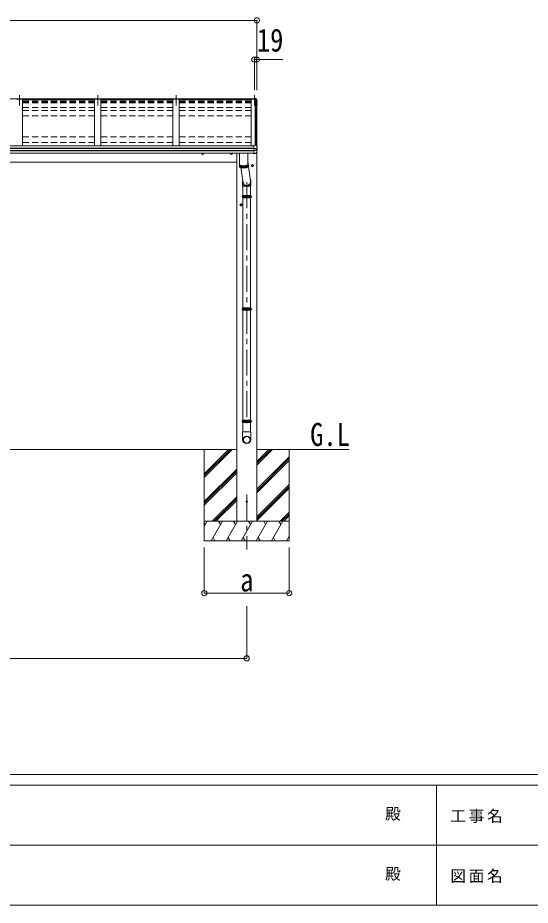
# Model space of a CAD drawing. Units: millimetres at full size, sheet at 1:40; details may follow other scales. Extents: x -11243 to 11243, y -7760 to 7760.
# Drawn here: x -3807 to 119, y -7760 to -965 of the extents above; entities that cross this region are included whole.
import ezdxf
from ezdxf.enums import TextEntityAlignment as Align

# ---------------------------------------------------------------- set-up
doc = ezdxf.new("R2010")
doc.units = ezdxf.units.MM
doc.header["$LTSCALE"] = 40
doc.header["$PDMODE"] = 32
doc.header["$PDSIZE"] = 40
doc.linetypes.add('CHAIN1', pattern=[8, 5, -1, 1, -1])
doc.linetypes.add('DASHED1', pattern=[1.8, 1.2, -0.6])
for name, color, linetype, lineweight in [('0-0_0', 7, 'Continuous', 9), ('0-1_本体', 5, 'CHAIN1', 9), ('0-3_ELV2', 4, 'Continuous', 9), ('0-6_OTH_LINE', 6, 'Continuous', 9), ('0-7_SHAPE', 4, 'Continuous', 9), ('0-9_OUTLINE', 7, 'Continuous', 9), ('F-0_240', 7, 'Continuous', 9)]:
    doc.layers.add(name, color=color, linetype=linetype, lineweight=lineweight)
doc.styles.add('ＭＳ ゴシック', font='')
doc.styles.get('ＭＳ ゴシック').set_extended_font_data('MS Gothic')

msp = doc.modelspace()

# ---------------------------------------------------------------- linework, layer by layer
at = {"layer": '0-0_0'}
for p, q in [((-2129.64, -4269.81), (-7258.64, -4269.81)), ((-2377.64, -4269.81), (-2377.64, -4969.81)), ((-2377.64, -4455.79), (-2191.66, -4269.81)), ((-2377.64, -4469.93), (-2177.52, -4269.81)), ((-2377.64, -4484.07), (-2163.38, -4269.81)), ((-2377.64, -4271.94), (-2375.51, -4269.81)), ((-1268.02, -4269.81), (-1975.64, -4269.81)), ((-1975.64, -4390.44), (-1855.01, -4269.81)), ((-1975.64, -4376.3), (-1869.15, -4269.81)), ((-1975.64, -4362.16), (-1883.3, -4269.81)), ((-1727.64, -4269.81), (-1727.64, -4969.81)), ((-1975.64, -4574.29), (-1727.64, -4326.29)), ((-1975.64, -4588.43), (-1727.64, -4340.43)), ((-1975.64, -4602.57), (-1727.64, -4354.57)), ((-2377.64, -4667.92), (-2129.64, -4419.92)), ((-2377.64, -4682.06), (-2129.64, -4434.06)), ((-2377.64, -4696.2), (-2129.64, -4448.2)), ((-1975.64, -4786.42), (-1727.64, -4538.42)), ((-1975.64, -4800.56), (-1727.64, -4552.56)), ((-1975.64, -4814.7), (-1727.64, -4566.7)), ((-2317.4, -4819.81), (-2129.64, -4632.05)), ((-2303.26, -4819.81), (-2129.64, -4646.19)), ((-2289.12, -4819.81), (-2129.64, -4660.34)), ((-1796.9, -4819.81), (-1727.64, -4750.55)), ((-1727.64, -4819.81), (-2377.64, -4819.81)), ((-2377.64, -4859.9), (-2354.49, -4819.81)), ((-2325.63, -4969.81), (-2239.02, -4819.81)), ((-2254.02, -4845.79), (-2269.03, -4819.81)), ((-2210.16, -4969.81), (-2123.55, -4819.81)), ((-2138.55, -4845.79), (-2153.56, -4819.81)), ((-2094.69, -4969.81), (-2008.08, -4819.81)), ((-2023.08, -4845.79), (-2038.09, -4819.81)), ((-1979.22, -4969.81), (-1892.61, -4819.81)), ((-1907.61, -4845.79), (-1922.61, -4819.81)), ((-1863.75, -4969.81), (-1777.14, -4819.81)), ((-1807.14, -4819.81), (-1792.14, -4845.79)), ((-1782.76, -4819.81), (-1727.64, -4764.69)), ((-1768.62, -4819.81), (-1727.64, -4778.84)), ((-2369.49, -4845.79), (-2377.64, -4831.68)), ((-2310.63, -4943.83), (-2295.63, -4969.81)), ((-2195.16, -4943.83), (-2180.16, -4969.81)), ((-2079.69, -4943.83), (-2064.69, -4969.81)), ((-1964.22, -4943.83), (-1949.22, -4969.81)), ((-1848.75, -4943.83), (-1833.75, -4969.81)), ((-1748.28, -4969.81), (-1727.64, -4934.07)), ((-1733.28, -4943.83), (-1727.64, -4953.59)), ((-2377.64, -4969.81), (-1727.64, -4969.81))]:
    msp.add_line(p, q, dxfattribs=at)
at = {"layer": '0-0_0', "linetype": 'DASHED1'}
msp.add_line((-1975.64, -4819.81), (-2129.64, -4819.81), dxfattribs=at)
at = {"layer": '0-1_本体'}
for p, q in [((-3794.14, -1556.82), (-3794.14, -1636.08)), ((-3194.14, -1556.43), (-3194.14, -1635.69)), ((-2594.14, -1556.43), (-2594.14, -1635.69)), ((-1994.14, -1556.43), (-1994.14, -1635.69)), ((-2052.64, -2223.91), (-2052.64, -4068.52)), ((-2052.64, -4613.86), (-2052.64, -5034.94))]:
    msp.add_line(p, q, dxfattribs=at)
at = {"layer": '0-3_ELV2'}
for p, q in [((-3769.14, -1587.99), (-3819.14, -1587.99)), ((-3769.14, -1587.99), (-3769.14, -1944.25)), ((-3769.14, -1593.39), (-3219.14, -1593.39)), ((-3169.14, -1587.99), (-3219.14, -1587.99)), ((-3219.14, -1587.99), (-3219.14, -1944.25)), ((-3169.14, -1587.99), (-3169.14, -1944.25)), ((-3169.14, -1593.39), (-2619.14, -1593.39)), ((-2569.14, -1587.99), (-2619.14, -1587.99)), ((-2619.14, -1587.99), (-2619.14, -1944.25)), ((-2569.14, -1587.99), (-2569.14, -1944.25)), ((-2569.14, -1593.39), (-2019.14, -1593.39)), ((-1982.26, -1587.99), (-2019.14, -1587.99)), ((-2019.14, -1587.99), (-2019.14, -1944.25)), ((-1997.14, -1584.71), (-1997.14, -1581.85)), ((-1997.14, -1581.85), (-1982.98, -1582.62)), ((-1994.14, -1584.71), (-1997.14, -1584.71)), ((-1994.14, -1584.71), (-1994.14, -1587.94)), ((-1994.14, -1587.99), (-1994.14, -1584.71)), ((-1994.14, -1586.95), (-1983.31, -1587.56)), ((-1983.31, -1587.94), (-1994.14, -1587.94)), ((-1987.84, -1941.67), (-1987.84, -1587.99)), ((-1983.31, -1587.56), (-1982.94, -1585.08)), ((-1983.31, -1587.56), (-1983.31, -1587.98)), ((-1983.16, -1587.77), (-1982.94, -1586.28)), ((-1981.97, -1587.83), (-1983.16, -1587.77)), ((-1975.14, -1606.54), (-1982.26, -1587.99)), ((-1982.14, -1588.31), (-1982.14, -1936.3)), ((-1975.14, -1606.54), (-1975.14, -1950.82)), ((-1975.14, -1607.57), (-1974.58, -1607.46)), ((-1975.14, -1607.92), (-1974.58, -1607.81)), ((-1973.72, -1609.17), (-1975.14, -1609.45)), ((-1975.14, -1621.23), (-1974, -1621.37)), ((-1975.14, -1625.24), (-1973.32, -1625.6)), ((-1974.29, -1626.93), (-1975.14, -1626.77)), ((-1972.67, -1603.88), (-1972.67, -1607.9)), ((-1972.31, -1622.49), (-1972.3, -1622.55)), ((-1972.27, -1622.82), (-1972.27, -1626.87)), ((-7391.14, -1944.25), (-1997.14, -1944.25)), ((-7391.14, -1963.78), (-1997.14, -1963.78)), ((-7391.14, -1964.68), (-1997.14, -1964.68)), ((-1997.14, -2004.7), (-1997.14, -1941.22)), ((-1997.14, -1966.53), (-1982.35, -1966.63)), ((-1980.69, -1966.54), (-1974.32, -1965.75)), ((-1980.14, -1966.47), (-1980.14, -1980.26)), ((-1975.14, -1965.85), (-1975.14, -1975.22)), ((-1973.44, -1965.6), (-1973.45, -1965.6)), ((-1973.44, -1965.6), (-1973.37, -1965.59)), ((-1972.57, -1964.61), (-1972.57, -1958.1)), ((-7391.14, -1981.92), (-1997.14, -1981.92)), ((-7391.14, -1983.88), (-1997.14, -1983.88)), ((-7391.14, -2001.9), (-1997.14, -2001.9)), ((-2129.64, -2001.9), (-2129.64, -4819.81)), ((-1997.14, -1980.39), (-1982.35, -1980.19)), ((-1997.14, -2004.7), (-1985.56, -2004.07)), ((-1984.77, -2003.61), (-1984.78, -2003.62)), ((-1980.14, -1974.25), (-1972.91, -1975.66)), ((-1975.64, -1989.32), (-1975.64, -4819.81)), ((-1972.1, -1983.16), (-1972.1, -1976.64)), ((-7258.64, -2069.81), (-2129.64, -2069.81))]:
    msp.add_line(p, q, dxfattribs=at)
at = {"layer": '0-3_ELV2', "linetype": 'DASHED1'}
for p, q in [((-3769.14, -1603.51), (-3219.14, -1603.51)), ((-3769.14, -1608.35), (-3219.14, -1608.35)), ((-3769.14, -1609.89), (-3219.14, -1609.89)), ((-3769.14, -1611.85), (-3219.14, -1611.85)), ((-3769.14, -1615.62), (-3219.14, -1615.62)), ((-3169.14, -1603.51), (-2619.14, -1603.51)), ((-3169.14, -1608.35), (-2619.14, -1608.35)), ((-3169.14, -1609.89), (-2619.14, -1609.89)), ((-3169.14, -1611.85), (-2619.14, -1611.85)), ((-3169.14, -1615.62), (-2619.14, -1615.62)), ((-2569.14, -1603.51), (-2019.14, -1603.51)), ((-2569.14, -1608.35), (-2019.14, -1608.35)), ((-2569.14, -1609.89), (-2019.14, -1609.89)), ((-2569.14, -1611.85), (-2019.14, -1611.85)), ((-2569.14, -1615.62), (-2019.14, -1615.62)), ((-3769.14, -1652.93), (-3219.14, -1652.93)), ((-3769.14, -1674.09), (-3219.14, -1674.09)), ((-3169.14, -1652.93), (-2619.14, -1652.93)), ((-3169.14, -1674.09), (-2619.14, -1674.09)), ((-2569.14, -1652.93), (-2019.14, -1652.93)), ((-2569.14, -1674.09), (-2019.14, -1674.09)), ((-3769.14, -1716.6), (-3219.14, -1716.6)), ((-3169.14, -1716.6), (-2619.14, -1716.6)), ((-2569.14, -1716.6), (-2019.14, -1716.6)), ((-3769.14, -1876.87), (-3219.14, -1876.87)), ((-3169.14, -1876.87), (-2619.14, -1876.87)), ((-2569.14, -1876.87), (-2019.14, -1876.87)), ((-3769.14, -1919.39), (-3219.14, -1919.39)), ((-3169.14, -1919.39), (-2619.14, -1919.39)), ((-2569.14, -1919.39), (-2019.14, -1919.39))]:
    msp.add_line(p, q, dxfattribs=at)
at = {"layer": '0-3_ELV2'}
for points in [[(-7394.14, -1587.99), (-7394.14, -1584.71), (-1994.14, -1584.71)], [(-1997.14, -1584.28), (-1982.94, -1585.08), (-1982.94, -1586.28), (-1981.82, -1586.34)], [(-1983.25, -1587.98), (-1983.16, -1587.42), (-1983.16, -1587.77)], [(-1980.34, -1583.83), (-1976.09, -1594.44), (-1972.74, -1603.39), (-1972.68, -1603.66), (-1972.67, -1603.72)], [(-1980.34, -1587.4), (-1979.34, -1589.89), (-1978.36, -1592.39), (-1977.39, -1594.89), (-1976.43, -1597.39), (-1975.49, -1599.9), (-1974.56, -1602.42), (-1973.64, -1604.94), (-1972.74, -1607.46)], [(-1972.44, -1627.51), (-1973.9, -1630.06), (-1975.14, -1632.18)], [(-1972.68, -1603.72), (-1972.67, -1603.83), (-1972.67, -1603.88)], [(-1972.3, -1622.51), (-1972.27, -1622.68), (-1972.27, -1622.82)], [(-1997.14, -1941.22), (-1983.14, -1941.9), (-1983.14, -1936.25), (-1981.38, -1936.34)], [(-1980.69, -1966.54), (-1980.94, -1966.56), (-1981.09, -1966.58)], [(-1980.5, -1936.97), (-1979.47, -1939.55), (-1978.45, -1942.14), (-1977.44, -1944.73), (-1976.45, -1947.33), (-1975.47, -1949.93), (-1974.51, -1952.54), (-1973.56, -1955.15), (-1972.63, -1957.77)], [(-1975.92, -1965.83), (-1974.68, -1965.78), (-1973.45, -1965.6)], [(-1972.63, -1957.77), (-1972.58, -1957.98), (-1972.57, -1958.1)], [(-2390.13, -2009.6), (-2396.63, -2005.85), (-2396.63, -2001.9)], [(-2390.13, -2009.6), (-2383.63, -2005.85), (-2383.63, -2001.9)], [(-2170.14, -2009.6), (-2176.64, -2005.85), (-2176.64, -2001.9)], [(-2170.14, -2009.6), (-2163.64, -2005.85), (-2163.64, -2001.9)], [(-2008.64, -2104.6), (-2015.14, -2100.85), (-2015.14, -2093.35), (-2008.64, -2089.59)], [(-2008.64, -2104.6), (-2002.14, -2100.85), (-2002.14, -2093.35), (-2008.64, -2089.59)], [(-2095.64, -2404.6), (-2102.14, -2400.85), (-2102.14, -2393.35), (-2095.64, -2389.59)], [(-2095.64, -2404.6), (-2089.14, -2400.85), (-2089.14, -2393.35), (-2095.64, -2389.59)]]:
    msp.add_lwpolyline(points, dxfattribs=at)
for centre, radius in [((-2008.64, -2097.1), 8.5), ((-2008.64, -2097.1), 7.7), ((-2008.64, -2097.1), 6.5), ((-2095.64, -2397.1), 8.5), ((-2095.64, -2397.1), 7.7), ((-2095.64, -2397.1), 6.5), ((-2052.64, -4669.81), 5)]:
    msp.add_circle(centre, radius, dxfattribs=at)
for centre, radius, start, end in [((-1982.56, -1585.21), 2.62, 31.83445, 99.24), ((-1981.98, -1588.13), 0.3, 21.99494, 87.04231), ((-1981.91, -1588.04), 1.7, 22.00225, 87.0423), ((-2444.08, -1774.39), 498.52, 19.56907, 21.95354), ((-2406.9, -1378.61), 499.04, 329.90411, 330.14673), ((-2406.9, -1378.96), 499.04, 329.90411, 330.14673), ((-1974.63, -1607.17), 0.3, 280.95393, 327.06409), ((-1974.63, -1607.52), 0.299, 280.88931, 19.51522), ((-1974.35, -1627.23), 0.299, 330.19129, 79.12168), ((-1974.02, -1623.7), 2.32, 60.30373, 87.34859), ((-1973.96, -1607.9), 1.3, 280.88938, 19.44863), ((-1973.57, -1622.78), 1.3, 10.02543, 80.23195), ((-1973.56, -1626.87), 1.3, 330.27138, 79.1216), ((-1981.43, -1937.34), 1, 22.05378, 87.04045), ((-1973.57, -1964.61), 1, 281.45361, 0), ((-2390.13, -2002.1), 8.5, 178.68472, 1.31528), ((-2390.13, -2002.1), 7.7, 178.54804, 1.45196), ((-2390.13, -2002.1), 6.5, 178.27976, 1.72024), ((-2170.14, -2002.1), 8.5, 178.68482, 1.31518), ((-2170.14, -2002.1), 7.7, 178.54815, 1.45185), ((-2170.14, -2002.1), 6.5, 178.27991, 1.72009), ((-1985.61, -2003.07), 1, 273.10735, 326.38063), ((-2367.04, -1749.46), 459.05, 326.38357, 329.32444), ((-1979.8, -1963.91), 16.37, 265.48312, 268.58725), ((-1973.1, -1976.64), 0.998, 0.05121, 79.086), ((-1973.1, -1983.16), 1, 329.32149, 0)]:
    msp.add_arc(centre, radius, start, end, dxfattribs=at)
for centre, major_axis, ratio, start_param, end_param in [((-1980.99, -1959.02), (-9.96, -2.12), 0.734427, 1.2806875, 1.4059912), ((-1980.99, -1987.79), (-9.97, 1.96), 0.736539, 4.8664216, 4.9917253), ((-1981.14, -1980.07), (-1, 0.195), 0.067217, 2.8005545, 3.1546872)]:
    msp.add_ellipse(centre, major_axis=major_axis, ratio=ratio, start_param=start_param, end_param=end_param, dxfattribs=at)
at = {"layer": '0-6_OTH_LINE'}
for p, q in [((-7413.14, -984.71), (-1975.14, -984.71)), ((-1975.14, -984.71), (-1975.14, -1520.18)), ((-1994.14, -1284.71), (-1994.14, -1520.18)), ((-1994.14, -1284.71), (-1975.14, -1284.71)), ((-1975.14, -1284.71), (-1975.14, -1520.18)), ((-1975.14, -1284.71), (-1774.92, -1284.71)), ((-2377.64, -5369.79), (-2377.64, -5019.81)), ((-1727.64, -5369.79), (-1727.64, -5019.81)), ((-2377.64, -5369.79), (-1727.64, -5369.79)), ((-2052.64, -5869.81), (-2052.64, -5469.81)), ((-7335.64, -5869.81), (-2052.64, -5869.81))]:
    msp.add_line(p, q, dxfattribs=at)
for p in [(-1975.14, -984.71), (-1994.14, -1284.71), (-1975.14, -1284.71), (-2377.64, -5369.79), (-1727.64, -5369.79), (-2052.64, -5869.81)]:
    msp.add_point(p, dxfattribs=at)
at = {"layer": '0-9_OUTLINE'}
for p, q in [((-2108.64, -2001.9), (-2108.64, -2090.01)), ((-2044.64, -2090.01), (-2044.64, -2001.9)), ((-2108.64, -2090.98), (-2108.64, -2106.43)), ((-2108.06, -2107.98), (-2108.06, -2092.53)), ((-2106.83, -2093.71), (-2106.83, -2109.17)), ((-2105.01, -2110.26), (-2105.01, -2094.8)), ((-2102.65, -2095.8), (-2102.65, -2111.26)), ((-2099.78, -2112.15), (-2099.78, -2096.7)), ((-2096.46, -2112.93), (-2096.46, -2097.48)), ((-2092.76, -2098.13), (-2092.76, -2113.58)), ((-2088.74, -2098.64), (-2088.74, -2114.09)), ((-2084.5, -2099), (-2084.5, -2114.45)), ((-2080.1, -2099.2), (-2080.1, -2114.66)), ((-2075.64, -2099.25), (-2075.64, -2114.7)), ((-2071.2, -2099.13), (-2071.2, -2114.59)), ((-2066.87, -2098.86), (-2066.87, -2114.31)), ((-2062.73, -2098.43), (-2062.73, -2113.88)), ((-2058.86, -2097.86), (-2058.86, -2113.31)), ((-2055.34, -2097.15), (-2055.34, -2112.61)), ((-2052.24, -2096.33), (-2052.24, -2111.79)), ((-2049.62, -2095.41), (-2049.62, -2110.86)), ((-2047.52, -2094.41), (-2047.52, -2109.86)), ((-2046, -2093.35), (-2046, -2108.81)), ((-2044.64, -2062.77), (-2022.99, -2216)), ((-2044.64, -2106.43), (-2044.64, -2090.98)), ((-2098.34, -2112.52), (-2081, -2227.65)), ((-2086.03, -2223.39), (-2086.03, -2254.98)), ((-2020.04, -2223.81), (-2020.04, -2254.98)), ((-2020.04, -2254.98), (-2086.03, -2254.98)), ((-2082.64, -2254.98), (-2082.64, -2325.85)), ((-2022.64, -2254.98), (-2022.64, -2325.85)), ((-2090.64, -2334.85), (-2014.64, -2334.85)), ((-2085.25, -2327.85), (-2020.04, -2327.85)), ((-2085.25, -2341.85), (-2020.04, -2341.85)), ((-2084.64, -2325.85), (-2020.64, -2325.85)), ((-2084.64, -2325.85), (-2084.64, -2327.85)), ((-2084.64, -2341.85), (-2084.64, -2343.85)), ((-2084.64, -2343.85), (-2020.64, -2343.85)), ((-2082.64, -2343.85), (-2082.64, -3185.82)), ((-2022.64, -2343.85), (-2022.64, -3185.82)), ((-2020.64, -2325.85), (-2020.64, -2327.85)), ((-2020.64, -2341.85), (-2020.64, -2343.85)), ((-2085.25, -3187.82), (-2020.04, -3187.82)), ((-2084.64, -3185.82), (-2020.64, -3185.82)), ((-2084.64, -3185.82), (-2084.64, -3187.82)), ((-2020.64, -3185.82), (-2020.64, -3187.82)), ((-2090.64, -3194.82), (-2014.64, -3194.82)), ((-2085.25, -3201.82), (-2020.04, -3201.82)), ((-2084.64, -3201.82), (-2084.64, -3203.82)), ((-2084.64, -3203.82), (-2020.64, -3203.82)), ((-2082.64, -3203.82), (-2082.64, -4045.8)), ((-2022.64, -3203.82), (-2022.64, -4045.8)), ((-2020.64, -3201.82), (-2020.64, -3203.82)), ((-2090.64, -4054.8), (-2014.64, -4054.8)), ((-2085.25, -4047.8), (-2020.04, -4047.8)), ((-2085.25, -4061.8), (-2020.04, -4061.8)), ((-2084.64, -4045.8), (-2020.64, -4045.8)), ((-2084.64, -4045.8), (-2084.64, -4047.8)), ((-2084.64, -4061.8), (-2084.64, -4063.8)), ((-2084.64, -4063.8), (-2020.64, -4063.8)), ((-2082.64, -4063.8), (-2082.64, -4134.8)), ((-2022.64, -4063.8), (-2022.64, -4134.8)), ((-2020.64, -4045.8), (-2020.64, -4047.8)), ((-2020.64, -4061.8), (-2020.64, -4063.8)), ((-2020.79, -4134.8), (-2084.49, -4134.8)), ((-2084.49, -4134.8), (-2084.49, -4194.07)), ((-2020.79, -4134.8), (-2020.79, -4194.07))]:
    msp.add_line(p, q, dxfattribs=at)
for points in [[(-2108.64, -2090.01), (-2108.64, -2090.15), (-2108.53, -2090.71), (-2108.27, -2091.26), (-2107.87, -2091.81), (-2107.33, -2092.36), (-2106.65, -2092.89), (-2105.83, -2093.4), (-2104.88, -2093.91), (-2103.8, -2094.39), (-2102.59, -2094.86), (-2101.27, -2095.3), (-2099.84, -2095.72), (-2098.29, -2096.11), (-2096.65, -2096.47), (-2094.92, -2096.81), (-2093.11, -2097.11), (-2091.22, -2097.38), (-2089.26, -2097.62), (-2087.25, -2097.82), (-2085.19, -2097.99), (-2083.08, -2098.12), (-2080.95, -2098.22), (-2078.8, -2098.27), (-2076.64, -2098.29)], [(-2108.59, -2090.49), (-2108.6, -2090.56), (-2108.64, -2091.12), (-2108.53, -2091.67), (-2108.27, -2092.23), (-2107.87, -2092.78), (-2107.33, -2093.32), (-2106.65, -2093.85), (-2105.83, -2094.37), (-2104.88, -2094.87), (-2103.8, -2095.36), (-2102.59, -2095.82), (-2101.27, -2096.26), (-2099.84, -2096.68), (-2098.29, -2097.07), (-2096.65, -2097.44), (-2094.92, -2097.77), (-2093.11, -2098.08), (-2091.22, -2098.35), (-2089.26, -2098.59), (-2087.25, -2098.79), (-2085.19, -2098.96), (-2083.08, -2099.09), (-2080.95, -2099.18), (-2078.8, -2099.24), (-2076.64, -2099.26)], [(-2108.64, -2106.43), (-2108.64, -2106.57), (-2108.53, -2107.13), (-2108.27, -2107.68), (-2107.87, -2108.23), (-2107.33, -2108.78), (-2106.65, -2109.31), (-2105.83, -2109.82), (-2104.88, -2110.33), (-2103.8, -2110.81), (-2102.59, -2111.28), (-2101.27, -2111.72), (-2099.84, -2112.14), (-2098.29, -2112.53), (-2096.65, -2112.89), (-2094.92, -2113.23), (-2093.11, -2113.53), (-2091.22, -2113.8), (-2089.26, -2114.04), (-2087.25, -2114.24), (-2085.19, -2114.41), (-2083.08, -2114.54), (-2080.95, -2114.64), (-2078.8, -2114.69), (-2076.64, -2114.71)], [(-2106.94, -2092.68), (-2106.49, -2093.14), (-2105.85, -2093.66), (-2105.08, -2094.17), (-2104.17, -2094.67), (-2103.13, -2095.14), (-2101.97, -2095.6), (-2100.69, -2096.04), (-2099.3, -2096.45), (-2097.8, -2096.84), (-2096.21, -2097.2), (-2094.52, -2097.53), (-2092.75, -2097.83), (-2090.9, -2098.1), (-2088.99, -2098.33), (-2087.02, -2098.54), (-2085.01, -2098.7), (-2082.95, -2098.83), (-2080.86, -2098.92), (-2078.76, -2098.98), (-2076.64, -2099)], [(-2076.64, -2098.29), (-2074.48, -2098.27), (-2072.33, -2098.22), (-2070.2, -2098.12), (-2068.1, -2097.99), (-2066.04, -2097.82), (-2064.02, -2097.62), (-2062.07, -2097.38), (-2060.18, -2097.11), (-2058.36, -2096.81), (-2056.63, -2096.47), (-2054.99, -2096.11), (-2053.45, -2095.72), (-2052.01, -2095.3), (-2050.69, -2094.86), (-2049.49, -2094.39), (-2048.41, -2093.91), (-2047.45, -2093.4), (-2046.63, -2092.89), (-2045.95, -2092.36), (-2045.41, -2091.81), (-2045.01, -2091.26), (-2044.76, -2090.71), (-2044.65, -2090.15), (-2044.64, -2090.01)], [(-2076.64, -2099.26), (-2074.48, -2099.24), (-2072.33, -2099.18), (-2070.2, -2099.09), (-2068.1, -2098.96), (-2066.04, -2098.79), (-2064.02, -2098.59), (-2062.07, -2098.35), (-2060.18, -2098.08), (-2058.36, -2097.77), (-2056.63, -2097.44), (-2054.99, -2097.07), (-2053.45, -2096.68), (-2052.01, -2096.26), (-2050.69, -2095.82), (-2049.49, -2095.36), (-2048.41, -2094.87), (-2047.45, -2094.37), (-2046.63, -2093.85), (-2045.95, -2093.32), (-2045.41, -2092.78), (-2045.01, -2092.23), (-2044.76, -2091.67), (-2044.65, -2091.12), (-2044.68, -2090.56), (-2044.7, -2090.49)], [(-2076.64, -2099), (-2074.53, -2098.98), (-2072.42, -2098.92), (-2070.34, -2098.83), (-2068.28, -2098.7), (-2066.26, -2098.54), (-2064.29, -2098.33), (-2062.38, -2098.1), (-2060.54, -2097.83), (-2058.77, -2097.53), (-2057.08, -2097.2), (-2055.48, -2096.84), (-2053.99, -2096.45), (-2052.6, -2096.04), (-2051.32, -2095.6), (-2050.16, -2095.14), (-2049.12, -2094.67), (-2048.21, -2094.17), (-2047.43, -2093.66), (-2046.79, -2093.14), (-2046.35, -2092.68)], [(-2076.64, -2114.71), (-2074.48, -2114.69), (-2072.33, -2114.64), (-2070.2, -2114.54), (-2068.1, -2114.41), (-2066.04, -2114.24), (-2064.02, -2114.04), (-2062.07, -2113.8), (-2060.18, -2113.53), (-2058.36, -2113.23), (-2056.63, -2112.89), (-2054.99, -2112.53), (-2053.45, -2112.14), (-2052.01, -2111.72), (-2050.69, -2111.28), (-2049.49, -2110.81), (-2048.41, -2110.33), (-2047.45, -2109.82), (-2046.63, -2109.31), (-2045.95, -2108.78), (-2045.41, -2108.23), (-2045.01, -2107.68), (-2044.76, -2107.13), (-2044.65, -2106.57), (-2044.64, -2106.43)]]:
    msp.add_lwpolyline(points, dxfattribs=at)
for centre, radius, start, end in [((-2058.39, -2334.85), 27.75, 165.38919, 194.61079), ((-2046.89, -2334.85), 27.75, 0, 14.61083), ((-2046.89, -2334.85), 27.75, 345.38917, 0), ((-2058.39, -3194.82), 27.75, 165.38919, 194.61079), ((-2046.89, -3194.82), 27.75, 0, 14.61083), ((-2046.89, -3194.82), 27.75, 345.38917, 0), ((-2058.39, -4054.8), 27.75, 165.38919, 194.61079), ((-2046.89, -4054.8), 27.75, 0, 14.61083), ((-2046.89, -4054.8), 27.75, 345.38917, 0), ((-2053.49, -4194.07), 31, 180, 270), ((-2051.79, -4194.07), 31, 270, 0)]:
    msp.add_arc(centre, radius, start, end, dxfattribs=at)
for centre, major_axis, ratio, start_param, end_param in [((-2053.03, -2220.3), (-33, -3.09), 0.972144, 5.8034438, 9.8593375), ((-2052.97, -2220.3), (-2.75, 29.4), 0.995638, 1.5707963, 4.7150999)]:
    msp.add_ellipse(centre, major_axis=major_axis, ratio=ratio, start_param=start_param, end_param=end_param, dxfattribs=at)
for major_axis in [(-28.29, 0), (-25.83, 0)]:
    msp.add_ellipse((-2052.64, -4196.89), major_axis=major_axis, ratio=0.996195, dxfattribs=at)
at = {"layer": 'F-0_240', "color": 5}
for p, q in [((-11242.74, -6760), (10677.26, -6760)), ((-11242.74, -6840), (7121.58, -6840)), ((-598.42, -6840), (-598.42, -7760)), ((-4598.42, -7300), (3601.58, -7300)), ((-11242.74, -7760), (10677.26, -7760))]:
    msp.add_line(p, q, dxfattribs=at)

# ---------------------------------------------------------------- texts
at = {"layer": '0-6_OTH_LINE', "color": 7, "style": 'ＭＳ ゴシック', "width": 0.85}
for s, p in [('19', (-1975.24, -1276.3)), ('a', (-2102.64, -5409.79))]:
    msp.add_text(s, height=176, dxfattribs=at).set_placement(p, align=Align.BOTTOM_LEFT)
at = {"layer": '0-7_SHAPE', "color": 7, "style": 'ＭＳ ゴシック', "width": 0.85}
msp.add_text('G.L', height=176, dxfattribs=at).set_placement((-1567.04, -4296.09), align=Align.BOTTOM_LEFT)
at = {"layer": 'F-0_240', "style": 'ＭＳ ゴシック'}
for p in [(-992.7, -7130), (-992.7, -7590)]:
    msp.add_text('殿', height=87.98, dxfattribs=at).set_placement(p, align=Align.BOTTOM_LEFT)
at = {"layer": 'F-0_240', "char_height": 87.98, "attachment_point": 7, "style": 'ＭＳ ゴシック'}
for s, insert in [('\\T1.17;工事名', (-492.95, -7130)), ('\\T1.17;図面名', (-492.95, -7590))]:
    msp.add_mtext(s, dxfattribs=dict(at, insert=insert))

doc.saveas('drawing.dxf')
